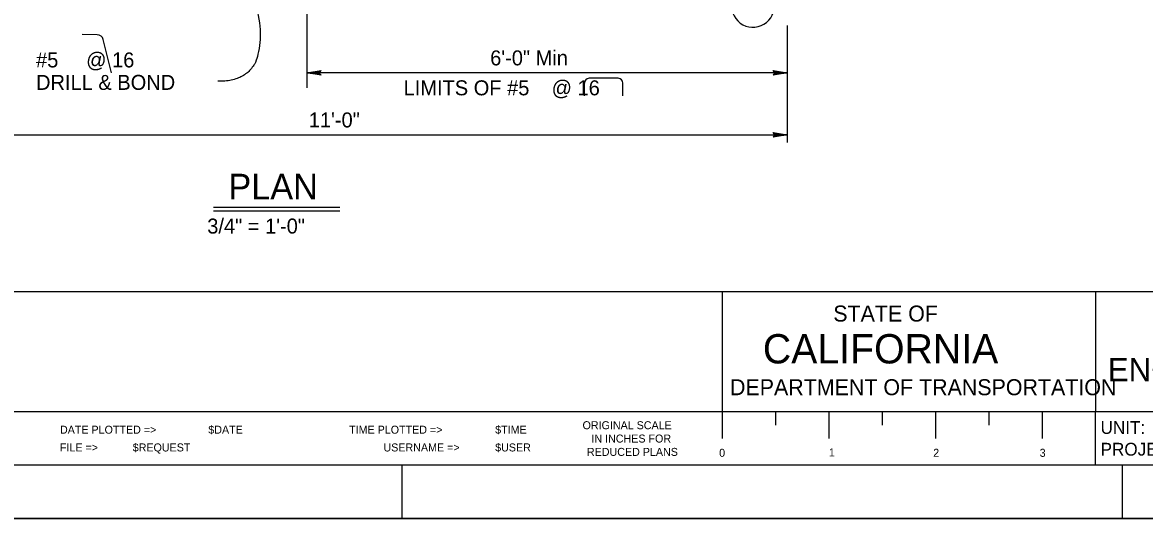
# Model space of a CAD drawing. Extents: x 0 to 2.83, y 0 to 1.83.
# Drawn here: x 0.891 to 1.767, y 0 to 0.388 of the extents above; entities that cross this region are included whole.
import ezdxf

# ---------------------------------------------------------------- set-up
doc = ezdxf.new("R2010")
doc.units = 0
for name, color, linetype in [('str_Border-Plot-Shape-A', 7, 'Continuous'), ('str_Border-Title-Block-A', 7, 'Continuous'), ('str_Dimensions-A', 7, 'Continuous'), ('str_Reinforcement-B', 7, 'Continuous'), ('str_Text-A', 7, 'Continuous')]:
    doc.layers.add(name, color=color, linetype=linetype)

msp = doc.modelspace()

# ---------------------------------------------------------------- linework, layer by layer
at = {"layer": 'str_Border-Plot-Shape-A'}
msp.add_lwpolyline([(0, 0), (2.83333, 0), (2.83333, 1.83333), (0, 1.83333)], close=True, dxfattribs=at)
at = {"layer": 'str_Border-Title-Block-A'}
for p, q in [((2.79167, 0.17708), (0.08333, 0.17708)), ((1.4375, 0.17708), (1.4375, 0.08333)), ((1.72917, 0.17708), (1.72917, 0.08333)), ((2.79167, 0.08333), (0.08333, 0.08333)), ((1.4375, 0.08333), (1.4375, 0.0625)), ((1.47917, 0.08333), (1.47917, 0.07292)), ((1.52083, 0.08333), (1.52083, 0.0625)), ((1.5625, 0.08333), (1.5625, 0.07292)), ((1.60417, 0.08333), (1.60417, 0.0625)), ((1.64583, 0.08333), (1.64583, 0.07292)), ((1.6875, 0.08333), (1.6875, 0.0625)), ((1.72917, 0.04167), (1.72917, 0.08333)), ((2.79167, 0.04167), (0.08333, 0.04167)), ((1.1875, 0.04167), (1.1875, 0)), ((1.75, 0.04167), (1.75, 0)), ((2.83333, 0), (0, 0))]:
    msp.add_line(p, q, dxfattribs=at)
at = {"layer": 'str_Dimensions-A'}
for p, q in [((1.11329, 0.43671), (1.11329, 0.33657)), ((1.48829, 0.38521), (1.48829, 0.29388)), ((1.11329, 0.34822), (1.12428, 0.35005)), ((1.11329, 0.34822), (1.124, 0.3496)), ((1.12372, 0.34914), (1.11329, 0.34822)), ((1.12343, 0.34868), (1.11329, 0.34822)), ((1.48829, 0.34822), (1.11329, 0.34822)), ((1.12315, 0.34822), (1.11329, 0.34822)), ((1.12428, 0.34639), (1.11329, 0.34822)), ((1.11329, 0.34822), (1.12372, 0.3473)), ((1.124, 0.34684), (1.11329, 0.34822)), ((1.11329, 0.34822), (1.12343, 0.34776)), ((1.12315, 0.34822), (1.12372, 0.34914)), ((1.12372, 0.3473), (1.12315, 0.34822)), ((1.12372, 0.34914), (1.12428, 0.35005)), ((1.12372, 0.3473), (1.12428, 0.34639)), ((1.47787, 0.34914), (1.4773, 0.35005)), ((1.4773, 0.35005), (1.48829, 0.34822)), ((1.48829, 0.34822), (1.4773, 0.34638)), ((1.47787, 0.3473), (1.4773, 0.34638)), ((1.47758, 0.34959), (1.48829, 0.34822)), ((1.48829, 0.34822), (1.47758, 0.34684)), ((1.48829, 0.34822), (1.47787, 0.34914)), ((1.47787, 0.34914), (1.47843, 0.34822)), ((1.47787, 0.3473), (1.48829, 0.34822)), ((1.47843, 0.34822), (1.47787, 0.3473)), ((1.48829, 0.34822), (1.47815, 0.34868)), ((1.47815, 0.34776), (1.48829, 0.34822)), ((1.47843, 0.34822), (1.48829, 0.34822)), ((0.80079, 0.29973), (1.48829, 0.29973)), ((1.47787, 0.30065), (1.4773, 0.30156)), ((1.4773, 0.30156), (1.48829, 0.29973)), ((1.48829, 0.29973), (1.4773, 0.29789)), ((1.47787, 0.29881), (1.4773, 0.29789)), ((1.47758, 0.3011), (1.48829, 0.29973)), ((1.48829, 0.29973), (1.47758, 0.29835)), ((1.48829, 0.29973), (1.47787, 0.30065)), ((1.47787, 0.30065), (1.47843, 0.29973)), ((1.47787, 0.29881), (1.48829, 0.29973)), ((1.47843, 0.29973), (1.47787, 0.29881)), ((1.48829, 0.29973), (1.47815, 0.30019)), ((1.47815, 0.29927), (1.48829, 0.29973)), ((1.47843, 0.29973), (1.48829, 0.29973))]:
    msp.add_line(p, q, dxfattribs=at)
at = {"layer": 'str_Reinforcement-B'}
for p, q in [((1.3564, 0.34398), (1.33369, 0.34398)), ((1.32999, 0.33031), (1.32999, 0.34028)), ((1.36009, 0.33031), (1.36009, 0.34028))]:
    msp.add_line(p, q, dxfattribs=at)
for centre, start, end in [((1.33369, 0.34028), 90, 180), ((1.3564, 0.34028), 0, 90)]:
    msp.add_arc(centre, 0.00369, start, end, dxfattribs=at)
at = {"layer": 'str_Text-A'}
for p, q in [((0.9495, 0.37805), (0.93761, 0.37829)), ((0.96062, 0.34831), (0.95414, 0.37435)), ((1.0402, 0.24338), (1.13909, 0.24338)), ((1.0402, 0.24038), (1.13909, 0.24038))]:
    msp.add_line(p, q, dxfattribs=at)
for centre, radius, start, end in [((1.46165, 0.40053), 0.01667, 89.99947, 359.99996), ((0.9494, 0.37317), 0.00488, 13.96915, 88.85374)]:
    msp.add_arc(centre, radius, start, end, dxfattribs=at)
msp.add_open_spline([(1.13412, 0.4756), (1.17563, 0.48527), (1.16216, 0.52298), (1.04738, 0.48989), (1.09206, 0.34113), (1.0437, 0.3416)], degree=2, dxfattribs=at)

# ---------------------------------------------------------------- texts
at = {"layer": 'str_Border-Title-Block-A'}
for s, height, p in [('STATE OF', 0.012498, (1.52439, 0.15393)), ('CALIFORNIA', 0.022917, (1.46938, 0.1212)), ('ENGINEERING SERVICES', 0.0182285, (1.73883, 0.1072)), ('DEPARTMENT OF TRANSPORTATION', 0.0124983, (1.44373, 0.09638)), ('DATE PLOTTED =>', 0.0062491, (0.9204, 0.06631)), ('$DATE', 0.006249, (1.03626, 0.06631)), ('TIME PLOTTED =>', 0.0062491, (1.14624, 0.06631)), ('$TIME', 0.006249, (1.26031, 0.06631)), ('ORIGINAL SCALE', 0.0062491, (1.32856, 0.06979)), ('UNIT:', 0.01, (1.73313, 0.06613)), ('IN INCHES FOR', 0.0062491, (1.33549, 0.05938)), ('FILE =>', 0.006249, (0.92038, 0.05244)), ('$REQUEST', 0.006249, (0.97722, 0.05244)), ('USERNAME =>', 0.0062491, (1.17307, 0.05244)), ('$USER', 0.006249, (1.26031, 0.05244)), ('REDUCED PLANS', 0.0062491, (1.33196, 0.04896)), ('0', 0.00625, (1.43524, 0.04825)), ('1', 0.00625, (1.5209, 0.04851)), ('2', 0.00625, (1.60243, 0.04825)), ('3', 0.00625, (1.68557, 0.04825)), ('PROJECT NUMBER & PHASE:', 0.01, (1.73313, 0.04917))]:
    msp.add_text(s, height=height, dxfattribs=at).set_placement(p)
at = {"layer": 'str_Dimensions-A'}
for s, p in [('6\'-0" Min', (1.2564, 0.35407)), ('LIMITS OF #5    @ 16', (1.18878, 0.33067)), ('11\'-0"', (1.11472, 0.30558))]:
    msp.add_text(s, height=0.0117, dxfattribs=at).set_placement(p)
at = {"layer": 'str_Text-A'}
for s, height, p in [('#5     @ 16', 0.0117, (0.90171, 0.35248)), ('DRILL & BOND', 0.0117, (0.90171, 0.33493)), ('PLAN', 0.02, (1.05194, 0.24938)), ('3/4" = 1\'-0"', 0.0117, (1.03543, 0.22268))]:
    msp.add_text(s, height=height, dxfattribs=at).set_placement(p)

doc.saveas('drawing.dxf')
